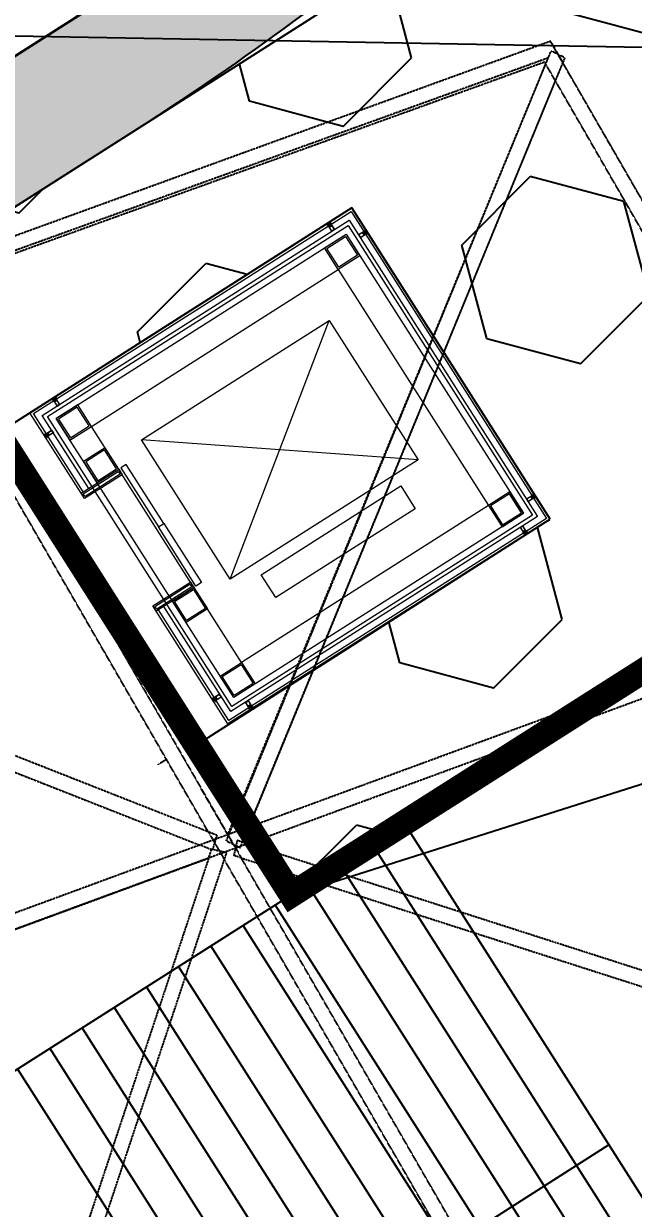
# Model space of a CAD drawing. Extents: x 1977 to 1034874806, y 3985 to 587211952.
# Drawn here: x 516857427 to 516862220, y 293463868 to 293473182 of the extents above; entities that cross this region are included whole.
import ezdxf

# ---------------------------------------------------------------- set-up
doc = ezdxf.new("R2010")
doc.units = 0
doc.header["$LTSCALE"] = 10
doc.header["$MEASUREMENT"] = 0
doc.linetypes.add('DASH', pattern=[0.35, 0.25, -0.1])
doc.linetypes.add('X-总平面_第三批规证$0$DASH', pattern=[0.35, 0.25, -0.1])
for name, color, linetype in [('01-标注_尺寸', 3, 'Continuous'), ('A-E_楼梯', 171, 'Continuous'), ('M-建筑 地下室轮廓', 120, 'DASH'), ('M-建筑 坐标', 3, 'Continuous'), ('M-用地 代征绿地', 126, 'Continuous'), ('M-用地 代征道路', 216, 'Continuous'), ('M-绿化 填充 0.2覆土', 97, 'Continuous'), ('M-绿化 填充 实土104', 126, 'Continuous'), ('M-道路 边线', 2, 'Continuous'), ('SPACE', 7, 'Continuous'), ('SPACE_HATCH', 8, 'Continuous'), ('X-总平面_第三批规证$0$M-建筑 钢结构网架', 21, 'X-总平面_第三批规证$0$DASH')]:
    doc.layers.add(name, color=color, linetype=linetype)
doc.layers.add('M-场地 台阶坡道', color=30, linetype='Continuous', lineweight=5)
doc.styles.add('黑体_T3', font='simhei.ttf', dxfattribs={"width": 0.8})
doc.dimstyles.new('_TCH_ARCH&&550', dxfattribs={"dimtxt": 1925, "dimasz": 550, "dimexe": 1375, "dimexo": 0, "dimgap": 550, "dimtad": 1, "dimlfac": 0.001, "dimzin": 0, "dimdsep": 46, "dimtxsty": '黑体_T3', "dimblk": 'ARCHTICK', "dimcen": 0.09, "dimclrt": 7, "dimazin": 2, "dimtfac": 1, "dimtix": 1, "dimtmove": 2, "dimatfit": 3, "dimfxl": 0, "dimtolj": 1, "dimtzin": 0, "dimarcsym": 0})
pattern_1 = [(0, (0, 0), (0, 698.5), [508, -190.5]), (90, (0, 0), (-698.5, 4.277078946022131e-14), [508, -190.5])]

# ---------------------------------------------------------------- blocks, each defined once
blk = doc.blocks.new('ADT-TB-190-030$0$raidisseur')
at = {"ltscale": 10}
for p, q in [((-0.01488362300574408, 0.05543151722805106), (-0.01488362300528934, 0.05343151722810546)), ((-0.01438362300552853, 0.05543151722828554), (-0.01438362300586959, 0.05343151722831863)), ((-0.01388362300565404, 0.05543151722851292), (-0.01388362300554036, 0.053431517228546)), ((-0.01338362300589324, 0.05543151722872608), (-0.01338362300589324, 0.05343151722878758)), ((-0.012883623005564, 0.05543151722895345), (-0.01288362300579138, 0.05343151722901496)), ((-0.0124999999998181, 0.03988192610472652), (-0.0124999999998181, 0.04016031226205996)), ((-0.01238362300523477, 0.05543151722919504), (-0.01238362300546214, 0.05343151722922812)), ((-0.01188362300581502, 0.05543151722942241), (-0.01188362300558765, 0.05343151722922812)), ((-0.01138362300548579, 0.05543151722963557), (-0.01138362300548579, 0.05343151722969708)), ((-0.0108836230056113, 0.05543151722987005), (-0.01088362300538392, 0.05343151722992445)), ((-0.01038362300550943, 0.05543151723010453), (-0.01038362300550943, 0.05343151722992445)), ((-0.009883623005407571, 0.05543151723033191), (-0.009883623005180198, 0.05343151723013762)), ((-0.009383623005419395, 0.05543151723054507), (-0.009383623005646768, 0.05343151723036499)), ((-0.008883623005658592, 0.05543151723077244), (-0.008883623005772279, 0.05343151723060657)), ((-0.008383623005784102, 0.05543151723101403), (-0.008383623005329355, 0.05343151723083395)), ((-0.007883623005227491, 0.0554315172312414), (-0.007883623005454865, 0.05343151723104711)), ((-0.005749999999807187, 0.04288192610489716), (-0.007749999999987267, 0.04288192610489716)), ((-0.005749999999807187, 0.04288192610489716), (-0.007749999999987267, 0.04288192610489716)), ((-0.007749999999987267, 0.0400819261049179), (-0.005749999999807187, 0.0400819261049179)), ((-0.007383623005580375, 0.05543151723145456), (-0.007383623005807749, 0.05343151723128159)), ((-0.006883623005251138, 0.05543151723168904), (-0.006883623005478512, 0.05343151723151607)), ((-0.006383623005831396, 0.05543151723168904), (-0.006383623005831396, 0.05343151723174344)), ((-0.005883623005502159, 0.0554315172321509), (-0.005883623005502159, 0.0534315172319566)), ((-0.005749999999807187, 0.0400819261049179), (-0.005749156694037083, 0.04488916557149025)), ((-0.005383623005627669, 0.0554315172321509), (-0.005383623005627669, 0.05343151723218398)), ((0.005383623004718174, 0.0554315172321509), (0.005383623004718174, 0.05343151723218398)), ((0.005749999999807187, 0.04288192610489716), (0.007749999999987267, 0.04288192610489716)), ((0.005883623004478977, 0.0554315172321509), (0.005883623004478977, 0.0534315172319566)), ((0.006383623004921901, 0.05543151723168904), (0.006383623004921901, 0.05343151723174344)), ((0.00688362300411427, 0.05543151723168904), (0.006883623004569017, 0.05343151723151607)), ((0.007383623004670881, 0.05543151723145456), (0.007383623004898254, 0.05343151723128159)), ((0.007883623004317997, 0.0554315172312414), (0.00788362300454537, 0.05343151723104711)), ((0.008383623004647234, 0.05543151723101403), (0.00838362300441986, 0.05343151723083395)), ((0.008883623004521723, 0.05543151723077244), (0.008883623004749097, 0.05343151723060657)), ((0.009383623004396213, 0.05543151723054507), (0.009383623004623587, 0.05343151723036499)), ((0.009883623004498077, 0.05543151723033191), (0.009883623004270703, 0.05343151723013762)), ((0.01038362300448625, 0.05543151723010453), (0.01038362300448625, 0.05343151722992445)), ((0.01088362300447443, 0.05543151722987005), (0.01088362300436074, 0.05343151722992445)), ((0.01138362300434892, 0.05543151722963557), (0.01138362300434892, 0.05343151722969708)), ((0.01188362300490553, 0.05543151722942241), (0.01188362300467816, 0.05343151722922812)), ((0.01238362300432527, 0.05543151722919504), (0.01238362300455265, 0.05343151722922812)), ((0.01288362300465451, 0.05543151722895345), (0.01288362300488188, 0.05343151722901496)), ((0.01338362300475637, 0.05543151722872608), (0.01338362300475637, 0.05343151722878758)), ((0.01388362300463086, 0.05543151722851292), (0.01388362300440349, 0.053431517228546)), ((0.01438362300450535, 0.05543151722828554), (0.0143836230049601, 0.05343151722831863)), ((0.01488362300483459, 0.05543151722805106), (0.01488362300437984, 0.05343151722810546))]:
    blk.add_line(p, q, dxfattribs=at)
for points in [[(-0.01517688282933705, 0.05343151722787809), (-0.01717688284122687, 0.055431517238965), (-0.01717688284122687, 0.05343151723447193), (-0.01517688282933705, 0.05543151723236406)], [(-0.007749999999987267, 0.0400819261049179), (-0.005749999999807187, 0.0400819261049179), (-0.005749156694037083, 0.04488916557149025)], [(0.007749999999987267, 0.0400819261049179), (0.005749999999807187, 0.0400819261049179), (0.005749156694264457, 0.04488916557149025)], [(0.007749999999987267, 0.0400819261049179), (0.005749999999807187, 0.0400819261049179), (0.005749156694264457, 0.04488916557149025)], [(0.01517688282842755, 0.05343151722787809), (0.01717688284020369, 0.055431517238965), (0.01717688284020369, 0.05343151723468509), (0.01517688282842755, 0.05543151723236406)]]:
    blk.add_lwpolyline(points, dxfattribs=at)
for points in [[(-0.005251882835636934, 0.05343151723242556), (-0.01517688282933705, 0.05343151723242556), (-0.01517688282865493, 0.05543151723236406), (-0.005251882834727439, 0.05543151723236406)], [(0.01154999999994288, -0.003210834428038822), (-0.01154999999994288, -0.003210834428038822), (-0.01154999999971551, 0.03198916557154519), (0.01154999999994288, 0.03198916557154519)], [(0.001999999999952706, 0.04063916557174707), (-0.00200000000018008, 0.04063916557153391), (-0.001999999999952706, 0.03278916557157174), (0.00200000000018008, 0.03278916557157174)], [(0.005251882834727439, 0.05343151723242556), (0.01517688282842755, 0.05343151723242556), (0.01517688282751806, 0.05543151723236406), (0.005251882833590571, 0.05543151723236406)]]:
    blk.add_lwpolyline(points, close=True, dxfattribs=at)
for points in [[(-0.01116216834384431, 0.03700324366378993, -0.8459238949633615), (-0.01111312207035553, 0.03729499860379804), (-0.01106312207025439, 0.03729499860379804, 0.4142135623730951), (-0.01091312207040573, 0.03744499860387407), (-0.01091312207040573, 0.03849499860393735), (-0.0108381220704814, 0.03856999860386168), (-0.0108381220704814, 0.0398949986038275, 0.5205670505517624), (-0.01097232408460513, 0.03998896786583828), (-0.01123050251044333, 0.0398949986038275), (-0.01236312207038281, 0.0398949986038275, -0.4142135626133963), (-0.01251312207045885, 0.04004499860388933), (-0.01251312207045885, 0.04286408980171075), (-0.01251312207045885, 0.04286408980171075, 0.1205233832577306), (-0.01279538013477577, 0.04401804851318047, -0.4136783597881619), (-0.01255663759343406, 0.04482983835966081), (-0.01227130658685383, 0.04488927175590618, -0.06933281862745783), (-0.008459784838123596, 0.04460030798396986, -0.2910572667916905), (-0.00829431640954681, 0.04438907554163052), (-0.00824789426769712, 0.04391708889807688, -0.9999999999999291), (-0.008645973460033929, 0.04387793590719014), (-0.008662262516509145, 0.04404355120824732, 0.3092988570378228), (-0.00877111438285283, 0.04417331810282832, 0.04842691715973329), (-0.01195532848737457, 0.0443692576736936, 1.26300146546972), (-0.01199701831274069, 0.04406499903053884), (-0.008210857838776064, 0.04366705752931921, -0.3838640350354153), (-0.007763122070400641, 0.0431697965816511), (-0.007763122070400641, 0.04004499860388933, -0.4142135623730951), (-0.007913122070476675, 0.0398949986038275), (-0.008795741630365228, 0.0398949986038275), (-0.00905392005597605, 0.03998896786583828, 0.5205670505517624), (-0.009188122070327154, 0.0398949986038275), (-0.009188122070327154, 0.03856999860386168), (-0.009113122070630197, 0.03849499860393735), (-0.009113122070630197, 0.03744499860387407, 0.4142135626133824), (-0.00896312207032679, 0.03729499860379804), (-0.008913122070680402, 0.03729499860379804, -0.8459238946114763), (-0.008864075796964244, 0.03700324366378993, 0.1186597722421668), (-0.009652522753640369, 0.03649863444208279, -0.4260569304702225), (-0.01037372138716819, 0.03649863444208279, 0.1186597722421648)], [(-0.01174999999989268, 0.04294528329342029, -0.4452286853085341), (-0.0114738678842059, 0.04319391376725434), (-0.01072386788405311, 0.04311508559091237, -0.3838640350354151), (-0.01049999999986539, 0.04286645511707832), (-0.01049999999986539, 0.04098192610469198, -0.4142135623730957), (-0.01074999999991633, 0.04073192610486842), (-0.01150000000006912, 0.04073192610486842, -0.4142135626133909), (-0.01174999999989268, 0.04098192610469198), (-0.01174999999989268, 0.04294528329342029)], [(-0.01029300844402314, 0.03824631594602579, -0.8041070604927526), (-0.009706991555731292, 0.03824631594602579), (-0.009505826296390296, 0.03733090571245157, -0.2886067400874606), (-0.009596084631084523, 0.03708024482308758), (-0.009846084631135454, 0.03688492341645144, -0.344327613289664), (-0.01015391536861898, 0.03688492341645144), (-0.01040391536889729, 0.03708024482308758, -0.2886067403096469), (-0.01049417370336414, 0.03733090571245157), (-0.01029300844402314, 0.03824631594602579)], [(-0.009749999999939973, 0.04273507482299976, -0.445228685308536), (-0.009473867884025822, 0.04298370529683382), (-0.008723867884327774, 0.04290487712025026, -0.3838640350354147), (-0.008499999999912689, 0.04265624664641621), (-0.008499999999912689, 0.04098192610469198, -0.4142135623730961), (-0.008750000000190994, 0.04073192610486842), (-0.009499999999889042, 0.04073192610486842, -0.4142135626133887), (-0.009749999999939973, 0.04098192610469198), (-0.009749999999939973, 0.04273507482299976)], [(-0.006338008371812975, 0.04484419999972999, 0.5455561605309885), (-0.006698468204831443, 0.04540416557142635, 0.4142135623731057), (-0.007094468205195881, 0.04500816557153087, 0.1347179699307733), (-0.007039003894988127, 0.04480604817081257, 0.3478408926405474), (-0.004170143722149078, 0.04370765815883715), (-0.003704163890688505, 0.0438537710633824), (-0.002803698718480518, 0.04432071468092147), (-0.002128500000026179, 0.04549019262162801), (-0.002128500000480926, 0.05143151723042649), (-0.0008910000004789254, 0.05143151723042649), (-0.0008910000004789254, 0.05100984306546508), (-0.0009949500004040601, 0.05100984306546508, 0.1316524975873537), (-0.001044450000335928, 0.05099657958044901, 0.5773502691896912), (-0.001044450000335928, 0.05082510655051919, 0.1316524975873875), (-0.0009949500004040601, 0.05081184306550313), (-0.0008910000004789254, 0.05081184306550313), (-0.0008910000005926122, 0.04770700864629873), (-0.0009949500004040601, 0.04770700864629873, 0.1316524975873537), (-0.001044450000335928, 0.04769374516128266, 0.5773502691896912), (-0.001044450000335928, 0.04752227213135995, 0.1316524975873875), (-0.0009949500004040601, 0.04750900864634389), (-0.0008910000005926122, 0.04750900864634389), (-0.0008910000001378648, 0.04588349140658465), (-0.0009949499999493128, 0.04588349140658465, 0.1316524975873537), (-0.001044450000108554, 0.04587022792156858, 0.5773502691896912), (-0.001044450000108554, 0.04569875489164588, 0.1316524975873875), (-0.0009949499999493128, 0.04568549140662981), (-0.0008910000001378648, 0.04568549140662981), (-0.0008910000001378648, 0.0450914914065379), (-0.0009949499999493128, 0.0450914914065379, 0.1316524975874689), (-0.001044450000108554, 0.04507822792152183, 0.2679491924310096), (-0.001093950000040422, 0.044992491406461, 0.2679491924310095), (-0.001044450000108554, 0.04490675489161333, 0.1316524975874521), (-0.0009949499999493128, 0.04489349140659726), (-0.0008910000001378648, 0.04489349140659726), (-0.0008910000001378648, 0.04473649854914186, 0.1989123673795943), (-0.0008620035712283425, 0.04466649497794606), (-7.000357140896085e-05, 0.04387449497791351, 0.1989123673795916), (0, 0.04384549854921715, 0.1989123673795744), (7.000357140896085e-05, 0.04387449497791351), (0.0008620035714557162, 0.04466649497794606, 0.1989123673795943), (0.0008910000001378648, 0.04473649854914186), (0.0008910000001378648, 0.04489349140659726), (0.0009949499999493128, 0.04489349140659726, 0.1316524975874521), (0.001044450000108554, 0.04490675489161333, 0.2679491924310096), (0.001093950000040422, 0.044992491406461, 0.2679491924310097), (0.001044450000108554, 0.04507822792152183, 0.1316524975874689), (0.0009949499999493128, 0.0450914914065379), (0.0008910000001378648, 0.0450914914065379), (0.0008910000001378648, 0.04568549140662981), (0.0009949499999493128, 0.04568549140662981, 0.1316524975873876), (0.001044450000108554, 0.04569875489164588, 0.5773502691896912), (0.001044450000108554, 0.04587022792156858, 0.1316524975873537), (0.0009949499999493128, 0.04588349140658465), (0.0008910000001378648, 0.04588349140658465), (0.0008909999996831175, 0.04750900864634389), (0.0009949499994945654, 0.04750900864634389, 0.1316524975873876), (0.001044449999653807, 0.04752227213135995, 0.5773502691896912), (0.001044449999653807, 0.04769374516128266, 0.1316524975873537), (0.0009949499994945654, 0.04770700864629873), (0.0008909999996831175, 0.04770700864629873), (0.0008909999996831175, 0.05081184306550313), (0.0009949499994945654, 0.05081184306550313, 0.1316524975873876), (0.001044449999653807, 0.05082510655051919, 0.5773502691896912), (0.001044449999653807, 0.05099657958044901, 0.1316524975873537), (0.0009949499994945654, 0.05100984306546508), (0.0008909999996831175, 0.05100984306546508), (0.0008909999996831175, 0.05143151723042649), (0.002128499999457745, 0.05143151723042649), (0.002128499999798805, 0.04549019262162801), (0.002803698718480518, 0.04432071468092147), (0.003704163890915879, 0.0438537710633824), (0.004170143722149078, 0.04370765815883715, 0.3478408926405476), (0.007039003895215501, 0.04480604817081257, 0.1347179699307735), (0.007094468204968507, 0.04500816557153087, 0.4142135623731055), (0.006698468205058816, 0.04540416557142635, 0.5455561605309773), (0.006338008371585602, 0.04484419999972999, -0.2382077530959099), (0.004771796498744152, 0.04419341437007063, -0.1014697179602388), (0.00438913886591763, 0.04430185035676004), (0.003366000000141867, 0.04483240742685268), (0.003365999999687119, 0.05229651723040263, -0.7207592200561092), (0.003815999999346786, 0.05244651723046445), (0.00500188283422176, 0.05244651723093341, 1), (0.00500188283422176, 0.05294651723080079), (0.00361599999939699, 0.05294651723056631, -0.414213562373145), (0.003365999999687119, 0.05319651723040408), (0.003365999999687119, 0.05778151723053071, -0.7207592200561265), (0.003815999999346786, 0.05793151723037937), (0.004999999999654392, 0.05793151723037937, 1), (0.004999999999654392, 0.05843151723048123), (0.00361599999939699, 0.05843151723048123, -0.4142135623730951), (0.003365999999687119, 0.05868151723052506), (0.003365999999687119, 0.06028151723036501, -0.7207592200561265), (0.003815999999346786, 0.06043151723044105), (0.00474999999960346, 0.06043151723044105, 1), (0.00474999999960346, 0.06093151723031554), (0.000494999999546053, 0.06093151723031554), (-4.547473508864641e-13, 0.06043651723031473), (-0.0004950000004555477, 0.06093151723031554), (-0.004750000000285581, 0.06093151723031554, 1), (-0.004750000000285581, 0.06043151723044105), (-0.003816000000369968, 0.06043151723044105, -0.7207592200561265), (-0.00336600000036924, 0.06028151723036501), (-0.00336600000036924, 0.05868151723052506, -0.4142135623730951), (-0.003616000000420172, 0.05843151723048123), (-0.005000000000336513, 0.05843151723048123, 1), (-0.005000000000336513, 0.05793151723037937), (-0.003816000000369968, 0.05793151723037937, -0.7207592200561265), (-0.00336600000036924, 0.05778151723053071), (-0.00336600000036924, 0.05319651723040408, -0.414213562373145), (-0.003616000000420172, 0.05294651723056631), (-0.005001882835358629, 0.05294651723080079, 1), (-0.005001882835358629, 0.05244651723093341), (-0.003816000000369968, 0.05244651723046445, -0.7207592200561092), (-0.00336600000036924, 0.05229651723040263), (-0.003365999999914493, 0.04483240742685268), (-0.00438913886591763, 0.04430185035676004, -0.1014697179602388), (-0.004771796498744152, 0.04419341437007063, -0.2382077530959099)], [(-4.547473508864641e-13, 0.05217401723054138), (-0.0002475000003414607, 0.05242151723041388), (-0.002225000000635191, 0.05242151723041388, -0.4142135623730951), (-0.002475000000458749, 0.05267151723047192), (-0.002475000000458749, 0.06003801723046109, -0.4142135623730992), (-0.002225000000635191, 0.06028801723050492), (-4.547473508864641e-13, 0.06028801723050492), (0.002224999999498323, 0.06028801723050492, -0.4142135623730992), (0.002474999999321881, 0.06003801723046109), (0.002474999999321881, 0.05267151723047192, -0.4142135623730951), (0.002224999999498323, 0.05242151723041388), (0.0002474999996593397, 0.05242151723041388)], [(0.0006145035711142555, 0.04476901283466361), (7.000357140896085e-05, 0.04422451283448936, -0.4142135623731543), (-7.000357140896085e-05, 0.04422451283448936), (-0.0006145035713416291, 0.04476901283466361, -0.198912367379658), (-0.0006435000000237778, 0.04483901640583099), (-0.0006435000004785252, 0.05133251723056276, -0.4142135623730948), (-0.0005445000006147893, 0.05143151723042649), (0.0005444999994779209, 0.05143151723042649, -0.4142135623730956), (0.0006434999995690305, 0.05133251723056276), (0.0006435000000237778, 0.04483901640583099, -0.198912367379605)], [(0.01114904627320357, 0.03699017116470316, 0.8459238949633615), (0.01109999999994216, 0.03728192610492442), (0.01104999999984102, 0.03728192610492442, -0.4142135623730951), (0.01089999999999236, 0.03743192610477308), (0.01089999999999236, 0.03848192610485768), (0.01082499999984066, 0.03855692610478201), (0.01082499999984066, 0.03988192610472652, -0.5205670505517624), (0.01095920201396439, 0.03997589536699309), (0.01121738043980258, 0.03988192610472652), (0.01234999999996944, 0.03988192610472652, 0.4142135626133963), (0.01249999999959073, 0.04003192610480255), (0.01249999999959073, 0.04285101730260976), (0.01249999999959073, 0.04285101730260976, -0.1205233832577306), (0.0127822580643624, 0.04400497601410081, 0.4136783597881619), (0.01254351552279331, 0.04481676586057404), (0.01225818451644045, 0.04487619925680519, 0.06933281862745783), (0.008446662767482849, 0.04458723548488308, 0.2910572667916905), (0.008281194339133435, 0.04437600304255085), (0.008234772197283746, 0.04390401639899721, 0.9999999999999291), (0.008632851389393181, 0.04386486340831652), (0.008649140445868397, 0.04403047870914634, -0.3092988570378228), (0.008757992312212082, 0.04416024560374865, -0.04842691715973329), (0.01194220641673382, 0.04435618517459261, -1.26300146546972), (0.01198389624232732, 0.04405192653143786), (0.00819773576836269, 0.04365398503023954, 0.3838640350354153), (0.007749999999987267, 0.04315672408257143), (0.007749999999987267, 0.04003192610480255, 0.4142135623730951), (0.007899999999835927, 0.03988192610472652), (0.00878261955972448, 0.03988192610472652), (0.009040797985335303, 0.03997589536699309, -0.5205670505517624), (0.00917499999991378, 0.03988192610472652), (0.00917499999991378, 0.03855692610478201), (0.00909999999998945, 0.03848192610485768), (0.00909999999998945, 0.03743192610477308, -0.4142135626133824), (0.008949999999913416, 0.03728192610492442), (0.008900000000039654, 0.03728192610492442, 0.8459238946114763), (0.00885095372655087, 0.03699017116470316, -0.1186597722421668), (0.009639400682999621, 0.0364855619429818, 0.4260569304702225), (0.01036059931675481, 0.0364855619429818, -0.1186597722421648)], [(0.009749999999826287, 0.04273507482299976, 0.445228685308536), (0.009473867884025822, 0.04298370529683382), (0.0087238678841004, 0.04290487712025026, 0.3838640350354147), (0.008499999999912689, 0.04265624664641621), (0.008499999999912689, 0.04098192610469198, 0.4142135623730961), (0.00874999999996362, 0.04073192610486842), (0.009499999999889042, 0.04073192610486842, 0.4142135626133887), (0.009749999999826287, 0.04098192610469198), (0.009749999999826287, 0.04273507482299976)], [(0.01029300844402314, 0.03824631594602579, 0.8041070604927526), (0.009706991555731292, 0.03824631594602579), (0.009505826296390296, 0.03733090571245157, 0.2886067400874606), (0.009596084630857149, 0.03708024482308758), (0.009846084631135454, 0.03688492341645144, 0.344327613289664), (0.01015391536884636, 0.03688492341645144), (0.01040391536866991, 0.03708024482308758, 0.2886067403096469), (0.01049417370336414, 0.03733090571245157), (0.01029300844402314, 0.03824631594602579)], [(0.01174999999989268, 0.04294528329342029, 0.4452286853085341), (0.0114738678842059, 0.04319391376725434), (0.01072386788405311, 0.04311508559091237, 0.3838640350354151), (0.01049999999986539, 0.04286645511707832), (0.01049999999986539, 0.04098192610469198, 0.4142135623730957), (0.01074999999968895, 0.04073192610486842), (0.01149999999984175, 0.04073192610486842, 0.4142135626133909), (0.01174999999989268, 0.04098192610469198), (0.01174999999989268, 0.04294528329342029)]]:
    blk.add_lwpolyline(points, format="xyb", close=True, dxfattribs=at)
at = {"ltscale": 10, "flags": 128}
blk.add_lwpolyline([(0.0123999999998432, -0.005010834428041733), (-0.0123999999998432, -0.005010834428041733), (-0.0123999999998432, 0.03978916557162648), (-0.01097499999991669, 0.03978916557162648), (-0.01097499999991669, 0.03748916557152171), (-0.01122499999974025, 0.03748916557152171), (-0.01122499999974025, 0.03678916557169032), (-0.01097499999991669, 0.03678916557169032), (-0.01097499999991669, 0.03584774421528891), (-0.01084999999989122, 0.03572274421527766), (-0.01084999999989122, 0.03363916557169944, 1.000000070123114), (-0.009150000000090586, 0.03363916557169944), (-0.009150000000090586, 0.03572274421527766), (-0.009024999999837746, 0.03584774421528891), (-0.009024999999837746, 0.03678916557169032), (-0.008774999999786814, 0.03678916557169032), (-0.008774999999786814, 0.03748916557152171), (-0.009024999999837746, 0.03748916557152171), (-0.009024999999837746, 0.03978916557162648), (-0.008099999999785723, 0.03978916557162648), (-0.008099999999785723, 0.0333891655716485, 0.4142135626133978), (-0.007499999999936335, 0.03278916557157174), (-0.003249999999979991, 0.03278916557157174, 0.4142135623734398), (-0.00264999999990323, 0.0333891655716485), (-0.00264999999990323, 0.04188916557156119), (-0.00194999999985157, 0.04188916557156119), (-0.00194999999985157, 0.04328916557166451), (-0.002149999999801366, 0.0434891655716001), (-0.00194999999985157, 0.0436891655715641), (-0.00194999999985157, 0.0439891655714888), (-0.002149999999801366, 0.04418916557143149), (-0.00194999999985157, 0.04438916557160155), (-0.00194999999985157, 0.04468916557153335), (-0.002149999999801366, 0.04488916557149025), (-0.00194999999985157, 0.0453691655716284), (-0.001950000000306318, 0.05133151723043738), (-0.001100000000633372, 0.05133151723043738), (-0.001099999999951251, 0.04238916557166306, 0.9999999999999999), (0.001099999999951251, 0.04238916557166306), (0.001099999999496504, 0.05133151723043738), (0.001949999999624197, 0.05133151723043738), (0.001950000000078944, 0.04536916557140103), (0.00215000000002874, 0.04488916557149025), (0.001950000000078944, 0.04468916557153335), (0.001950000000078944, 0.04438916557138839), (0.00215000000002874, 0.04418916557166597), (0.001950000000078944, 0.0439891655714888), (0.001950000000078944, 0.0436891655715641), (0.00215000000002874, 0.0434891655716001), (0.001950000000078944, 0.04328916557142293), (0.001950000000078944, 0.04188916557156119), (0.002650000000130603, 0.04188916557156119), (0.002650000000130603, 0.0333891655716485, 0.4142135626133978), (0.003249999999979991, 0.03278916557157174), (0.007499999999708962, 0.03278916557157174, 0.4142135623742446), (0.008099999999785723, 0.0333891655716485), (0.008099999999785723, 0.03978916557162648), (0.009024999999837746, 0.03978916557162648), (0.009024999999837746, 0.03748916557152171), (0.008775000000014188, 0.03748916557152171), (0.008775000000014188, 0.03678916557169032), (0.009024999999837746, 0.03678916557169032), (0.009024999999837746, 0.03584774421528891), (0.009150000000090586, 0.03572274421527766), (0.009150000000090586, 0.03363916557169944, 0.9999999999999999), (0.01084999999989122, 0.03363916557169944), (0.01084999999989122, 0.03572274421527766), (0.010974999999803, 0.03584774421528891), (0.010974999999803, 0.03678916557169032), (0.01122499999996762, 0.03678916557169032), (0.01122499999996762, 0.03748916557152171), (0.010974999999803, 0.03748916557152171), (0.010974999999803, 0.03978916557162648), (0.01239999999961583, 0.03978916557162648), (0.0123999999998432, -0.005010834428041733)], format="xyb", close=True, dxfattribs=at)
blk = doc.blocks.new('A$C5E275C4A')
for points in [[(-27549.99466332048, 12199.99999988079), (-28299.99466335028, 12199.99999988079), (-28299.99466329068, 15199.99999988079), (-25399.99466332048, 15199.99999988079), (-25399.99466338009, 12199.99999988079), (-26449.99466335028, 12199.99999988079)], [(-27549.99466329068, 12219.99999988079), (-28279.99466335028, 12219.99999988079), (-28279.99466343969, 15179.99999988079), (-25419.99466332048, 15179.99999988079), (-25419.99466329068, 12219.99999988079), (-26449.99466332048, 12219.99999988079)], [(-27549.99466332048, 12269.99999988079), (-28229.99466329068, 12269.99999988079), (-28229.99466338009, 15129.99999988079), (-25469.99466332048, 15129.99999988079), (-25469.99466326088, 12269.99999988079), (-26449.99466335028, 12269.99999988079)], [(-26349.99466338009, 14574.99999988079), (-27649.99466338009, 12824.99999988079)], [(-26349.99466329068, 12824.99999988079), (-27649.99466329068, 14574.99999988079)]]:
    blk.add_lwpolyline(points)
for points in [[(-28199.99466332048, 15099.99999988079), (-25499.99466340989, 15099.99999988079), (-25499.99466332048, 12299.99999988079), (-28199.99466338009, 12299.99999988079)], [(-25549.99466332048, 12349.99999988079), (-28149.99466332048, 12350), (-28149.99466335028, 15049.99999988079), (-25549.99466335028, 15050.00000011921)], [(-27949.99466338009, 14849.99999988079), (-25749.99466329068, 14849.99999988079), (-25749.99466329068, 12549.99999988079), (-27949.99466338009, 12549.99999988079)], [(-27649.99466329068, 14574.99999988079), (-26349.99466338009, 14574.99999988079), (-26349.99466329068, 12824.99999988079), (-27649.99466338009, 12824.99999988079)], [(-26249.99466332048, 14349.98437654972), (-26037.49466329068, 14349.98437654972), (-26037.49466335028, 13050.01562333107), (-26249.99466326088, 13050.01562333107)]]:
    blk.add_lwpolyline(points, close=True)
at = {"ltscale": 0.02}
for points in [[(-27949.99466326088, 14849.99999976158), (-28149.99466332048, 14849.99999976158), (-28149.99466335028, 15049.99999976158), (-27949.99466332048, 15049.99999976158)], [(-27961.99466329068, 14861.99999988079), (-28137.99466332048, 14861.99999976158), (-28137.99466332048, 15037.99999988079), (-27961.99466329068, 15037.99999988079)], [(-25749.99466329068, 14849.99999976158), (-25549.99466332048, 14849.99999976158), (-25549.99466335028, 15050.00000011921), (-25749.99466329068, 15049.99999988079)], [(-25737.99466338009, 14861.99999976158), (-25561.99466335028, 14861.99999976158), (-25561.99466335028, 15037.99999988079), (-25737.99466332048, 15038)], [(-26999.99466346949, 12569.99999964237), (-26999.99466340989, 12619.99999952316), (-27549.99466338009, 12619.99999940395), (-27549.99466335028, 12569.99999940395)], [(-26999.99466346949, 12569.99999964237), (-26999.9946634993, 12619.99999964237), (-26449.9946635589, 12619.99999928474), (-26449.9946635589, 12569.99999940395)], [(-27949.99466332048, 12549.99999976158), (-28149.99466326088, 12549.99999988079), (-28149.99466326088, 12349.99999976158), (-27949.99466329068, 12349.99999988079)], [(-27961.99466332048, 12537.99999976158), (-28137.99466323107, 12538), (-28137.99466323107, 12361.99999976158), (-27961.99466326088, 12361.99999976158)], [(-27549.99466340989, 12549.99999976158), (-27749.99466335028, 12549.99999976158), (-27749.99466335028, 12349.99999976158), (-27549.99466340989, 12349.99999976158)], [(-27561.99466343969, 12537.99999976158), (-27737.99466335028, 12537.99999988079), (-27737.99466329068, 12361.99999976158), (-27561.99466338009, 12361.99999976158)], [(-27511.99466343969, 12537.99999988079), (-27511.99466346949, 12211.99999988079), (-27537.9946634993, 12211.99999988079), (-27537.99466343969, 12537.99999988079)], [(-26461.99466329068, 12537.99999988079), (-26461.99466332048, 12211.99999988079), (-26487.99466332048, 12211.99999988079), (-26487.99466329068, 12537.99999988079)], [(-26449.99466332048, 12549.99999988079), (-26249.99466326088, 12549.99999988079), (-26249.99466329068, 12349.99999976158), (-26449.99466332048, 12349.99999976158)], [(-26437.99466332048, 12538), (-26261.99466332048, 12537.99999988079), (-26261.99466326088, 12361.99999976158), (-26437.99466329068, 12361.99999976158)], [(-25749.99466329068, 12549.99999988079), (-25549.99466326088, 12549.99999988079), (-25549.99466326088, 12349.99999976158), (-25749.99466332048, 12349.99999976158)], [(-25737.99466332048, 12538), (-25561.99466329068, 12537.99999988079), (-25561.99466323107, 12361.99999988079), (-25737.99466326088, 12361.99999988079)]]:
    blk.add_lwpolyline(points, close=True, dxfattribs=at)
for points in [[(-27499.99466343969, 12549.99999988079), (-27499.9946634993, 12199.99999988079), (-27549.9946634993, 12199.99999988079), (-27549.99466340989, 12549.99999988079), (-27499.99466343969, 12549.99999988079)], [(-26449.99466332048, 12549.99999988079), (-26449.99466335028, 12199.99999988079), (-26499.99466335028, 12199.99999988079), (-26499.99466326088, 12549.99999988079), (-26449.99466332048, 12549.99999988079)]]:
    blk.add_lwpolyline(points, dxfattribs=at)
for p, xscale, yscale, zscale, rotation in [((-28079.99466340989, 15135.01083481312), -999.9999999999986, 999.9999999999987, 999.9999999999987, 359.9999997983729), ((-25619.99466329068, 15135.0108345747), 999.9999999999984, 999.9999999999984, 999.9999999999984, 1.912256316706506e-07), ((-28235.0054981038, 14980.00000011921), 999.9999999999984, 999.9999999999984, 999.9999999999984, 90.0000001609327), ((-25464.98382853717, 14979.99999988079), -999.9999999999984, 999.9999999999987, 999.9999999999989, 269.9999998286659), ((-28235.00549843162, 12420.00000011921), -999.9999999999986, 999.9999999999985, 999.9999999999986, 89.99999982485662), ((-25464.98382883519, 12419.99999964237), 999.9999999999986, 999.9999999999986, 999.9999999999986, 270.0000001571234), ((-28079.99466379732, 12264.9891654253), 999.9999999999984, 999.9999999999984, 999.9999999999984, 180.0000001874163), ((-25619.99466367811, 12264.98916494846), -999.9999999999986, 999.9999999999986, 999.9999999999987, 179.9999997945637)]:
    blk.add_blockref('ADT-TB-190-030$0$raidisseur', p, dxfattribs=dict(xscale=xscale, yscale=yscale, zscale=zscale, rotation=rotation))
blk = doc.blocks.new('hteatr')
for p, q in [((0, -600.0000000000073), (0, -15300)), ((11282.59027901871, -6450.000000000007), (-2.91038304567337e-11, -6450.000000000007)), ((3000, -6450.000000000007), (2999.999999999985, -10050)), ((6000, -6749.999999999993), (0, -6750.000000000007)), ((6000, -7050.000000000007), (0, -7050.000000000007)), ((6000, -7350.000000000007), (0, -7350.000000000007)), ((6000, -7650.000000000007), (0, -7650.000000000007)), ((6000, -7950.000000000007), (0, -7950.000000000007)), ((6000, -8249.999999999993), (0, -8250.000000000007)), ((6000, -8550.000000000018), (0, -8550.000000000004)), ((6000, -8850.00000000002), (0, -8850.000000000005)), ((6000, -9150.000000000007), (0, -9150.000000000007)), ((6000, -9450.000000000007), (0, -9450.000000000007)), ((6000, -9750.000000000036), (0, -9750.000000000007)), ((8111.978212493574, -10049.99999999999), (0, -10050.00000000001))]:
    blk.add_line(p, q)
blk = doc.blocks.new('A$C3870481D')
at = {"layer": 'A-E_楼梯'}
blk.add_blockref('hteatr', (-23999.99466332793, 19400.00000023842), dxfattribs=at)
blk = doc.blocks.new('X-总平面_第三批规证$0$0808jjj')
for p, q in [((-11317.5, 19602.48501467705), (10284.98501467705, 27455.88339954615)), ((10284.98501467705, 27455.88339954615), (10352.48501467705, 27338.96996998787)), ((21602.48501467705, 7853.398384869099), (10284.98501467705, 27455.88339954615)), ((10266.96340328455, 27308.07940763235), (10291.89244842529, 27368.71540522575)), ((10352.48501467705, 27338.96996998787), (10291.89244842529, 27368.71540522575)), ((10413.0775809288, 27309.22453474998), (10352.48501467705, 27338.96996998787)), ((10352.48501467705, 27338.96996998787), (10393.12475347519, 27268.57987761497)), ((10266.96340328455, 27308.07940763235), (4709.353459477425, 25300.6605373621)), ((10235.57158517838, 27271.46996998787), (4721.425894081593, 25279.75046730042)), ((7538.202903032303, 20692.86102944613), (10245.07338631153, 27255.01236766577)), ((7543.501181900501, 20683.68414127827), (10245.1158888936, 27254.93875098228)), ((10245.07338631153, 27255.01236766577), (10235.57158517838, 27271.46996998787)), ((10245.07338631153, 27255.01236766577), (10266.96340328455, 27308.07940763235)), ((10245.1158888936, 27254.93875098228), (10245.07338631153, 27255.01236766577)), ((10245.1158888936, 27254.93875098228), (10266.96340328455, 27308.07940763235)), ((10328.33413690329, 27110.80051732063), (10245.1158888936, 27254.93875098228)), ((10393.12475347519, 27268.57987761497), (10328.33413690329, 27110.80051732063)), ((10330.18341821432, 27107.59746813774), (10395.01877933741, 27265.2993285656)), ((10395.01877933741, 27265.2993285656), (10393.12475347519, 27268.57987761497)), ((10395.01877933741, 27265.2993285656), (10413.0775809288, 27309.22453474998)), ((13092.39550864697, 22593.30578625202), (10395.01877933741, 27265.2993285656)), ((10328.33413690329, 27110.80051732063), (7650.553808510303, 20589.81816393137)), ((7650.553808510303, 20589.81816393137), (10330.18341821432, 27107.59746813774)), ((10330.18341821432, 27107.59746813774), (10328.33413690329, 27110.80051732063)), ((12963.83720111847, 22545.97530657053), (10330.18341821432, 27107.59746813774)), ((4721.425894081593, 25279.75046730042), (7467.969554901123, 20522.59730154276)), ((7298.146388888359, 20546.73965334892), (4592.440029978752, 25233.1605373621)), ((7298.146388888359, 20546.73965334892), (-202.610803425312, 23501.1794116497)), ((-277.806085050106, 23386.17425400019), (7222.090335309505, 20432.07354134321)), ((7650.553808510303, 20589.81816393137), (12963.83720111847, 22545.97530657053)), ((7640.179302752018, 20443.33509832621), (13031.76529246569, 22428.32040113211)), ((6933.109044075012, 21179.00288128853), (6853.021505951881, 21132.76431959867)), ((7535.022473573685, 20406.45823961496), (7237.522473573685, 20921.74335485697)), ((7478.933721721172, 20526.63390785456), (7506.875385165215, 20594.59762758017)), ((7497.061158239841, 20593.12284201384), (7538.202903032303, 20692.86102944613)), ((7497.061158239841, 20593.12284201384), (7506.875385165215, 20594.59762758017)), ((7506.875385165215, 20594.59762758017), (7543.501181900501, 20683.68414127827)), ((7543.501181900501, 20683.68414127827), (7538.202903032303, 20692.86102944613)), ((7371.782945930958, 20517.73527872562), (7298.146388888359, 20546.73965334892)), ((7298.146388888359, 20546.73965334892), (7339.411247372627, 20475.26682192087)), ((7298.146388888359, 20546.73965334892), (7437.956360220909, 20304.5816795826)), ((7467.969554901123, 20522.59730154276), (7361.347623884678, 20483.34299558401)), ((7371.782945930958, 20517.73527872562), (7361.347623884678, 20483.34299558401)), ((7455.3454002738, 20469.25901067257), (7473.404201865196, 20513.18421691656)), ((7467.969554901123, 20522.59730154276), (7497.061158239841, 20593.12284201384)), ((7478.933721721172, 20526.63390785456), (7467.969554901123, 20522.59730154276)), ((7467.969554901123, 20522.59730154276), (7473.404201865196, 20513.18421691656)), ((7473.404201865196, 20513.18421691656), (7478.933721721172, 20526.63390785456)), ((7473.404201865196, 20513.18421691656), (7515.937966525555, 20439.51357543468)), ((7650.553808510303, 20589.81816393137), (7478.933721721172, 20526.63390785456)), ((7596.142814397812, 20457.47194331884), (7650.553808510303, 20589.81816393137)), ((7222.090335309505, 20432.07354134321), (2443.482369542122, 18672.76438856125)), ((7339.411247372627, 20475.26682192087), (7222.090335309505, 20432.07354134321)), ((7325.154560089111, 20391.47803401947), (7222.090335309505, 20432.07354134321)), ((7300.902972221375, 20318.42592859268), (7325.154560089111, 20391.47803401947)), ((7325.154560089111, 20391.47803401947), (7327.250588357449, 20397.7918177247)), ((7332.585788011551, 20388.55098086596), (7325.154560089111, 20391.47803401947)), ((7327.250588357449, 20397.7918177247), (7334.852026700974, 20396.01995229721)), ((7334.852026700974, 20396.01995229721), (7332.585788011551, 20388.55098086596)), ((7352.184367001057, 20453.14312976599), (7334.852026700974, 20396.01995229721)), ((7334.852026700974, 20396.01995229721), (7392.988319694996, 20382.46861052513)), ((7361.347623884678, 20483.34299558401), (7339.411247372627, 20475.26682192087)), ((7339.411247372627, 20475.26682192087), (7352.184367001057, 20453.14312976599)), ((7361.347623884678, 20483.34299558401), (7352.184367001057, 20453.14312976599)), ((7352.184367001057, 20453.14312976599), (7392.988319694996, 20382.46861052513)), ((7534.562408804893, 20404.45081037283), (7443.116776287556, 20370.7838639617)), ((7455.3454002738, 20469.25901067257), (7515.937966525555, 20439.51357543468)), ((7515.937966525555, 20439.51357543468), (7535.022473573685, 20406.45823961496)), ((7515.937966525555, 20439.51357543468), (7539.902006983757, 20427.74941265583)), ((7534.562408804893, 20404.45081037283), (7519.943683922291, 20340.66401416063)), ((7535.022473573685, 20406.45823961496), (7534.562408804893, 20404.45081037283)), ((7535.897646248341, 20404.94239610434), (7534.562408804893, 20404.45081037283)), ((7539.902006983757, 20427.74941265583), (7535.022473573685, 20406.45823961496)), ((7535.022473573685, 20406.45823961496), (7535.897646248341, 20404.94239610434)), ((7564.734319388866, 20415.55900734663), (7535.897646248341, 20404.94239610434)), ((7535.897646248341, 20404.94239610434), (7585.081756591797, 20319.75301802158)), ((7550.101263225079, 20472.25246506929), (7539.902006983757, 20427.74941265583)), ((7539.902006983757, 20427.74941265583), (7564.734319388866, 20415.55900734663)), ((7596.142814397812, 20457.47194331884), (7550.101263225079, 20472.25246506929)), ((7581.439893066883, 20421.70939022303), (7564.734319388866, 20415.55900734663)), ((7564.734319388866, 20415.55900734663), (7576.530532777309, 20409.7681401968)), ((7576.530532777309, 20409.7681401968), (7581.439893066883, 20421.70939022303)), ((7581.439893066883, 20421.70939022303), (7596.142814397812, 20457.47194331884)), ((7640.179302752018, 20443.33509832621), (7581.439893066883, 20421.70939022303)), ((7640.179302752018, 20443.33509832621), (7596.142814397812, 20457.47194331884)), ((15665.18623036146, 17867.10153901577), (7640.179302752018, 20443.33509832621)), ((2510.923268556595, 18555.95332497358), (7300.902972221375, 20318.42592859268)), ((7300.902972221375, 20318.42592859268), (2511.410460889339, 18555.10948312283)), ((7300.902972221375, 20318.42592859268), (5180.687896311283, 13931.78534543514)), ((5301.857945263386, 13870.09633803368), (7437.956360220909, 20304.5816795826)), ((7407.339338719845, 20357.61191648245), (7300.902972221375, 20318.42592859268)), ((7392.988319694996, 20382.46861052513), (7443.116776287556, 20370.7838639617)), ((7392.988319694996, 20382.46861052513), (7407.339338719845, 20357.61191648245)), ((7443.116776287556, 20370.7838639617), (7407.339338719845, 20357.61191648245)), ((7407.339338719845, 20357.61191648245), (7437.956360220909, 20304.5816795826)), ((7437.956360220909, 20304.5816795826), (7458.726051032543, 20367.14540332556)), ((10139.26425915956, 15625.77915179729), (7437.956360220909, 20304.5816795826)), ((7443.116776287556, 20370.7838639617), (7458.726051032543, 20367.14540332556)), ((7585.081756591797, 20319.75301802158), (7519.943683922291, 20340.66401416063)), ((10268.14317536354, 15672.55432093143), (7585.081756591797, 20319.75301802158)), ((7585.081756591797, 20319.75301802158), (15765.30479639769, 17693.69109582901))]:
    blk.add_line(p, q)
blk = doc.blocks.new('X-总平面_第三批规证$0$A$C0AD158E2')
at = {"layer": 'X-总平面_第三批规证$0$M-建筑 钢结构网架', "xscale": 0.9, "yscale": 0.9, "zscale": 0.9}
blk.add_blockref('X-总平面_第三批规证$0$0808jjj', (64595.84525758028, -90009.75948667526), dxfattribs=at)
blk = doc.blocks.new('_ArchTick')
at = {"color": 0, "linetype": 'ByBlock', "const_width": 0.4}
blk.add_lwpolyline([(-0.5, -0.5), (0.5, 0.5)], dxfattribs=at)
blk = doc.blocks.new('*D509')
at = {"layer": '01-标注_尺寸', "color": 0, "lineweight": -2, "transparency": 16777216}
for p, q in [((516855260.1082547, 293483221.738205), (516858745.25872, 293477767.7629555)), ((516841101.3599453, 293468124.8744509), (516858004.872951, 293478926.40609)), ((516838356.5952491, 293472420.2065659), (516841841.7457143, 293466966.2313164))]:
    blk.add_line(p, q, dxfattribs=at)
at = {"layer": 'Defpoints', "color": 0, "transparency": 16777216}
for p in [(516855260.1082547, 293483221.738205), (516858004.872951, 293478926.40609), (516838356.5952491, 293472420.2065659)]:
    blk.add_point(p, dxfattribs=at)
at = {"layer": '01-标注_尺寸', "color": 0, "lineweight": -2, "transparency": 16777216, "xscale": 550, "yscale": 550, "zscale": 550}
for p, rotation in [((516858004.872951, 293478926.40609), 32.57902743994111), ((516841101.3599453, 293468124.8744509), 212.5790274399411)]:
    blk.add_blockref('_ArchTick', p, dxfattribs=dict(at, rotation=rotation))
at = {"layer": '01-标注_尺寸', "color": 7, "transparency": 16777216, "insert": (516848732.8688434, 293474809.2606419), "char_height": 1925, "attachment_point": 5, "rotation": 32.57902743994111, "style": '黑体_T3'}
blk.add_mtext('\\A1;20.06', dxfattribs=at)

msp = doc.modelspace()

# ---------------------------------------------------------------- hatches: boundary and pattern name
at = {"layer": 'M-用地 代征绿地'}
h = msp.add_hatch(dxfattribs=at)
h.set_pattern_fill('普通砖', color=256, scale=500)
h.set_pattern_definition([(45, (5.364418029785156e-07, 897.5567491059301), (-883.8838300365748, 883.883830036575), [])])
h.paths.add_polyline_path([(517108949.4738886, 293584566.12585), (516934370.473893, 293583962.12585, 0.0374860606277796), (516891827.4738886, 293580619.12585, 0.03748490662940623), (516850261.4738886, 293570963.12585), (516833056.4738886, 293559606.12585), (516819246.4738886, 293553754.12585), (516805770.4738886, 293547171.12585), (516801837.4738886, 293531335.12585, -0.06489418597320953), (516865813.4738886, 293557783.12585, -0.0648428666169169), (516934428.4738873, 293566962.12585), (517119045.4738886, 293567601.12585), (517119567.7450143, 293474751.0862261, 0.4125670460722625), (517125567.6500984, 293468784.835022), (517128567.8982193, 293468784.835022, 0.04329282612153178), (517129601.1019961, 293468874.463633), (517129061.4738886, 293564635.12585)])
at = {"layer": 'M-用地 代征道路', "linetype": 'Continuous'}
h = msp.add_hatch(dxfattribs=at)
h.set_pattern_fill('ANSI31', color=256, scale=2000, angle=45)
h.set_pattern_definition([(90, (5.364418029785156e-07, -8.940696716308594e-07), (-3175, 6.821210263296962e-13), [])])
h.paths.add_polyline_path([(516805773.0000005, 293547165.9999991), (516819249.0000005, 293553748.9999991), (516833059.0000005, 293559600.9999991), (516850264.0000005, 293570957.9999991, -0.03748490662940613), (516891830.0000005, 293580613.9999991, -0.03748606062518316), (516934373.000002, 293583956.9999991), (517108952.0000005, 293584560.9999991), (517129064.0000005, 293564629.9999991), (517129758.0000005, 293441474.9999991), (517124870.0000005, 293421446.9999991), (517125067.0000005, 293386447.9999991), (517120118.0000005, 293377369.9999991), (517113257.0000005, 293364785.9999991), (516977085.0000005, 293278101.9999991), (516956377.0000005, 293282700.9999991), (516937582.0000005, 293312226.9999991), (516922624.0000005, 293326412.9999991), (516799129.0000005, 293520413.9999991), (516801840.0000005, 293531329.9999991)], flags=16)
edge = h.paths.add_edge_path()
edge.add_line((517148867.0000005, 293599698.9999991), (516934315.3290611, 293598955.9803599))
edge.add_arc((516935357.1341338, 293298946.8746312), 300010.9145980633, 90.19896327367037, 106.3380198189794)
edge.add_arc((516935363.7905613, 293298956.2722516), 300003.7690770355, 106.3397446327378, 122.480048359494)
edge.add_line((516774260.0000024, 293552033.0000004), (516760762.0000005, 293543440.9999991))
edge.add_line((516760762.0000005, 293543440.9999991), (516959452.0000005, 293231314.9999991))
edge.add_line((516959452.0000005, 293231314.9999991), (517150257.0000005, 293352775.9999991))
edge.add_line((517150257.0000005, 293352775.9999991), (517148867.0000005, 293599698.9999991))
h.paths.add_polyline_path([(516983988.0000005, 293276569.999999), (516977085.0000005, 293278101.9999991), (517113257.0000005, 293364785.9999991), (517108308.0000005, 293355707.9999991), (517078783.0000005, 293336912.9999991), (517064596.0000005, 293321954.9999992), (517033070.0000005, 293301886.9999991), (517013514.0000007, 293295364.9999992)])
at = {"layer": 'M-绿化 填充 0.2覆土'}
h = msp.add_hatch(dxfattribs=at)
h.set_pattern_fill('HEX', color=256, scale=800, angle=45)
h.set_pattern_definition([(45, (517055335.4446935, 293344865.7831461), (-933.2553690019039, 933.2553690019041), [762, -1524]), (165, (517055335.4446935, 293344865.7831461), (-341.5951732729175, -1274.850542274821), [762, -1524]), (105, (517055874.2600608, 293345404.5985134), (-1274.850542274821, -341.595173272917), [762, -1524])])
h.paths.add_polyline_path([(516929108.860943, 293455138.4293203), (516941419.9365612, 293461566.8412952), (516939151.6311547, 293462849.7868321), (516942117.1977516, 293468546.8843693), (516897640.1799669, 293491700.1679962), (516862856.9577619, 293475145.1839177, 0.03067195919542069), (516861677.3181407, 293474492.2235571), (516856455.8750296, 293471168.4510267), (516857223.6855791, 293469961.7126732), (516860007.0581194, 293471732.9318341), (516861564.9282266, 293469286.5028889), (516861510.3450565, 293469252.4501446), (516858782.8296829, 293467510.2981029), (516859531.2171252, 293466333.7135959), (516865527.1530264, 293470147.6561309), (516881167.2081652, 293480095.790576)])
at = {"layer": 'M-绿化 填充 实土104'}
h = msp.add_hatch(dxfattribs=at)
h.set_pattern_fill('GRASS', color=256, scale=1000)
h.set_pattern_definition([(90, (517087751.5588478, 293224887.3847584), (-1995.59095, 1995.59095), [529.16132, -3462.0203]), (45, (517087751.5588478, 293224887.3847584), (-1995.592310163021, 1995.592310163021), [529.16132, -2293.0323]), (135, (517087751.5588478, 293224887.3847584), (-1995.592310163021, -1995.592310163021), [529.16132, -2293.0323])])
h.paths.add_polyline_path([(516904411.8521023, 293554859.6745288), (516906626.1106155, 293553707.0045692), (516914822.7602444, 293558764.7647243, -0.1337552651021173), (516927458.2543333, 293562372.4505495), (516993010.4796155, 293563171.4309415, -0.07490227800532384), (516998745.631646, 293562493.8804093), (517001189.099744, 293567187.7356167), (516934437.7420107, 293566957.0233863, 0.06484918174548923), (516865815.9999999, 293557777.999999, 0.06489418597267553), (516801840.0000005, 293531329.9999991), (516799129.0000005, 293520413.9999992), (516831924.8687207, 293468894.2517234, 0.2395148962495549), (516836450.1601829, 293469109.350596), (516838044.0927892, 293470116.8245724), (516818252.8416649, 293501231.64686), (516817746.5769307, 293500909.6281976), (516803953.4442257, 293522594.6343121), (516807256.2191106, 293524695.4228497), (516808249.7729117, 293528882.842122), (516819978.2391098, 293536342.9413602), (516822554.388454, 293532292.8235156), (516821963.7462639, 293531917.135076), (516824831.0857452, 293527409.2197597), (516824827.4770077, 293526913.5525571, -0.1795361481436481), (516831122.9292986, 293533162.6180698), (516835332.0884528, 293541271.1136908, -0.1879278583672599), (516845709.7710767, 293550360.3534529), (516847378.2200506, 293550958.6966018, -0.2099432465830809), (516862626.9673198, 293549949.4390179), (516874374.7925718, 293543833.908276, 0.2617477248888367), (516891023.8433346, 293544367.5814074), (516902441.5146462, 293551074.6899994)])
h.paths.add_polyline_path([(517024123.0186958, 293553139.278419, 0.07137448395796248), (517026977.2947259, 293554410.4913545), (517043842.1001464, 293565019.2749382, -0.07849511982928316), (517049291.9292263, 293567354.5589118), (517001189.099744, 293567187.7356167), (517000324.9683413, 293565527.7579733)])
at = {"layer": 'SPACE_HATCH'}
h = msp.add_hatch(dxfattribs=at)
h.set_pattern_fill('ANSI31', color=256, scale=500, style=0)
h.set_pattern_definition([(45, (0, 0), (-561.2660075668219, 561.266007566822), [])])
h.paths.add_polyline_path([(516927458.2543334, 293562372.4505495), (516993010.4796155, 293563171.4309415, -0.07490227800530427), (516998745.631646, 293562493.8804093), (517001189.099744, 293567187.7356167), (516934436.4214983, 293566957.018819, 0.06484794483848022), (516865816.0000005, 293557777.9999991, 0.06489418597319507), (516801840.0000005, 293531329.9999991), (516799129.0000005, 293520413.9999992), (516831924.8687207, 293468894.2517234, 0.239514896248998), (516836450.1601829, 293469109.350596), (516838044.0927892, 293470116.8245724), (516818252.8416649, 293501231.64686), (516817746.5769307, 293500909.6281976), (516803953.4442257, 293522594.6343121), (516807256.2191106, 293524695.4228497), (516808249.7729117, 293528882.842122), (516819978.2391098, 293536342.9413602), (516822554.388454, 293532292.8235156), (516821963.7462639, 293531917.135076), (516824831.0857452, 293527409.2197597), (516824827.4770077, 293526913.5525571, -0.1795361481433322), (516831122.9292986, 293533162.6180698), (516835332.0884528, 293541271.1136908, -0.1879278583672645), (516845709.7710767, 293550360.3534529), (516847378.2200506, 293550958.6966018, -0.2099432465826195), (516862626.9673198, 293549949.4390179), (516874374.8060679, 293543833.9012504, 0.2617474858044395), (516891023.8433346, 293544367.5814074), (516902441.5146462, 293551074.6899994), (516904411.8521023, 293554859.6745288), (516906626.1106155, 293553707.0045692), (516914822.7602444, 293558764.7647242, -0.1337552651034465)])
h = msp.add_hatch(dxfattribs=at)
h.set_pattern_fill('ANGLE', color=256, scale=200, style=0)
h.set_pattern_definition(pattern_1)
h.paths.add_polyline_path([(516853795.5606492, 293493124.038718), (516844250.7080149, 293498184.8757447), (516844112.1844662, 293497918.7719558), (516840918.9390007, 293499581.0545386, -0.00418613564695563), (516840352.8492916, 293499881.789642), (516837295.8888478, 293497937.3557391), (516832641.214362, 293505255.2469567), (516831375.5525265, 293504450.2003008), (516836835.2736682, 293495866.6472477), (516840294.7493519, 293498067.1081072), (516856155.373952, 293489779.7781816), (516855282.7128621, 293483186.3638444), (516850296.0052304, 293480014.48002), (516851664.5845454, 293477862.8548998), (516849386.3932416, 293476413.7709191), (516848017.8139265, 293478565.3960394), (516838356.5952491, 293472420.2065658), (516839846.9174262, 293470079.026951), (516854344.0076982, 293479307.4240376, 0.5749510140468015)])
h = msp.add_hatch(dxfattribs=at)
h.set_pattern_fill('ANGLE', color=256, scale=200, style=0)
h.set_pattern_definition(pattern_1)
h.paths.add_polyline_path([(516897640.1799669, 293491700.1679962), (516896528.8385814, 293492278.6960447), (516860156.6956321, 293474967.487312, -0.03691973909678761), (516857792.0677128, 293473204.4129468), (516850264.5648402, 293468412.6392752, 0.09096555895099226), (516847884.3792516, 293466202.7813907), (516847477.3029607, 293465609.1058241, 0.01017308214394496), (516847334.8594161, 293465362.2597729), (516858329.0664576, 293472360.829905, 0.03527962987462944), (516860707.6917822, 293474122.2461231)])
h = msp.add_hatch(dxfattribs=at)
h.set_pattern_fill('ANGLE', color=256, scale=200, style=0)
h.set_pattern_definition(pattern_1)
h.paths.add_polyline_path([(516847462.8117526, 293456054.8155717, -0.4116225782337147), (516850264.5648402, 293468412.6392752), (516840980.0961282, 293462502.4350614, 0.08476011593863841), (516839483.1398721, 293461146.5437695), (516844040.0446192, 293453982.3621849, 0.1532865632560226), (516851370.7016413, 293447806.9265043), (516858506.4844113, 293450608.4749956, -0.2760880161403427)])
h = msp.add_hatch(dxfattribs=at)
h.set_pattern_fill('ANGLE', color=256, scale=200, style=0)
h.set_pattern_definition(pattern_1)
h.paths.add_polyline_path([(516859320.616612, 293450927.490982), (516858081.8537156, 293454079.0250605), (516849874.3061737, 293466978.7929855), (516847334.8594161, 293465362.2597729), (516847109.7820398, 293464967.1383824), (516855621.0024824, 293451632.1192909), (516854158.1588647, 293451056.0478467, 0.09186192640044766), (516858507.6761939, 293450608.5713109)])

# ---------------------------------------------------------------- linework, layer by layer
at = {"layer": 'M-建筑 地下室轮廓', "color": 5, "ltscale": 1.25, "const_width": 200, "flags": 128}
msp.add_lwpolyline([(517078822.7153697, 293454655.043418), (517061322.7265563, 293454655.0434221), (517061322.726487, 293495155.0413448), (517044333.8473822, 293495155.0413157), (516991396.7257563, 293522712.3788781), (516959674.5812705, 293461774.7423196), (516962925.4826212, 293460082.43694), (516957292.1556343, 293449260.902561), (516941354.3550842, 293457557.5929767), (516932900.7215059, 293453164.6981233), (516881167.5069034, 293480095.3209869), (516859531.8448948, 293466333.5744758), (516855211.4278414, 293473125.9596595), (516841795.4123853, 293464592.4651068), (516806254.0933536, 293520469.0913252), (516808283.5191748, 293529022.2836819), (516820009.5747326, 293536480.8492712), (516822693.0635856, 293532261.9764863), (516820499.2497375, 293530866.5622827), (516824155.4199067, 293525118.4738171, -0.4815319947310164), (516842602.8223377, 293532695.9845725), (516843127.671582, 293532422.7651878), (516848068.3125781, 293541913.6426257), (516885455.8017035, 293522450.9361167), (516891042.9754314, 293533183.759232), (516906343.9028854, 293525218.5958472), (516917933.7933307, 293547482.5591698), (516970622.21987, 293520054.66843), (516987799.2910907, 293553051.4837078), (517035254.3728598, 293528347.9171519), (517040841.533698, 293539080.7469169), (517046074.8968065, 293536356.4289083), (517057664.7793567, 293558620.4026932), (517090439.8386371, 293541558.7786388), (517090926.723677, 293542494.0758373, -0.4517382542377485), (517090710.2660825, 293562452.4178339), (517095795.6657672, 293556804.5235319, 0.5238141250600382), (517096985.2427286, 293547508.729849), (517114251.0479327, 293538520.7152445), (517112054.3397312, 293529912.3911588), (517100522.7155502, 293507760.3602595), (517100522.7155476, 293500055.0412626), (517108922.7152988, 293500055.041268), (517108922.7152926, 293482455.0412626), (517083722.2982041, 293482455.0412722), (517083722.2981974, 293463905.0414142), (517078822.7153729, 293463905.0414142), (517078822.7153697, 293454655.0437991)], format="xyb", dxfattribs=at)
at = {"layer": 'M-建筑 坐标'}
for p, q in [((516855211.4278413, 293473125.9596594), (516864190.6743312, 293472962.4569123)), ((516859517.418008, 293466324.9367353), (516869338.2614873, 293469440.7274767))]:
    msp.add_line(p, q, dxfattribs=at)
at = {"layer": 'M-绿化 填充 0.2覆土'}
msp.add_lwpolyline([(516897640.1799669, 293491700.1679962), (516942117.1977516, 293468546.8843693), (516939151.6311547, 293462849.7868321), (516941419.9365612, 293461566.8412952), (516929108.860943, 293455138.4293203), (516881167.2081652, 293480095.790576), (516865527.1530264, 293470147.6561309), (516859531.2171252, 293466333.7135959), (516858782.8296829, 293467510.2981029), (516861510.3450565, 293469252.4501446), (516861564.9282266, 293469286.5028889), (516860007.0581194, 293471732.9318341), (516857223.6855791, 293469961.7126732), (516856455.8750296, 293471168.4510267), (516861677.2727782, 293474492.1946808, -0.03067328896630632), (516862856.961989, 293475145.1859295), (516897640.1799669, 293491700.1679962)], format="xyb", dxfattribs=at)
at = {"layer": 'M-道路 边线', "ltscale": 0.5}
msp.add_lwpolyline([(516839145.0175983, 293454212.000006), (516839145.0175983, 293454212.000006, -0.4146156499521582), (516840980.0962564, 293462502.435143), (516861140.2740331, 293475335.7777223, -0.03067328894936037), (516862427.2077176, 293476048.1318118), (516920668.7265247, 293503767.9999846)], format="xyb", dxfattribs=at)
at = {"layer": 'SPACE'}
msp.add_lwpolyline([(516897640.1799669, 293491700.1679962), (516896528.8385814, 293492278.6960447), (516860156.6956321, 293474967.487312, -0.03691973909678761), (516857792.0677128, 293473204.4129468), (516850264.5648402, 293468412.6392752, 0.09096555895099226), (516847884.3792516, 293466202.7813907), (516847477.3029607, 293465609.1058241, 0.01017308214394496), (516847334.8594161, 293465362.2597729), (516858329.0664576, 293472360.829905, 0.03527962987462944), (516860707.6917822, 293474122.2461231)], format="xyb", close=True, dxfattribs=at)

# ---------------------------------------------------------------- block references
at = {"layer": 'A-E_楼梯', "color": 3, "rotation": 302.4591234528125}
msp.add_blockref('A$C3870481D', (516862371.0433982, 293439696.4254913), dxfattribs=at)
at = {"layer": 'M-场地 台阶坡道', "color": 3, "rotation": 302.4591234509846}
msp.add_blockref('A$C5E275C4A', (516862371.0433981, 293439696.4254912), dxfattribs=at)
at = {"layer": 'X-总平面_第三批规证$0$M-建筑 钢结构网架'}
msp.add_blockref('X-总平面_第三批规证$0$A$C0AD158E2', (516787714.9032367, 293538344.6545705), dxfattribs=at)
msp.add_blockref('X-总平面_第三批规证$0$A$C0AD158E2', (516787714.9032367, 293538344.6545705), dxfattribs=at)

# ---------------------------------------------------------------- dimensions: what is measured, and where the dimension line sits
at = {"layer": '01-标注_尺寸'}
dim = msp.add_aligned_dim(p1=(516838356.5952491, 293472420.2065659), p2=(516855260.1082548, 293483221.738205), distance=-5097.412207728931, dimstyle='_TCH_ARCH&&550', dxfattribs=at)
dim.commit()
dim.dimension.update_dxf_attribs({"geometry": '*D509', "text_midpoint": (516848732.8688434, 293474809.2606419)})

doc.saveas('drawing.dxf')
